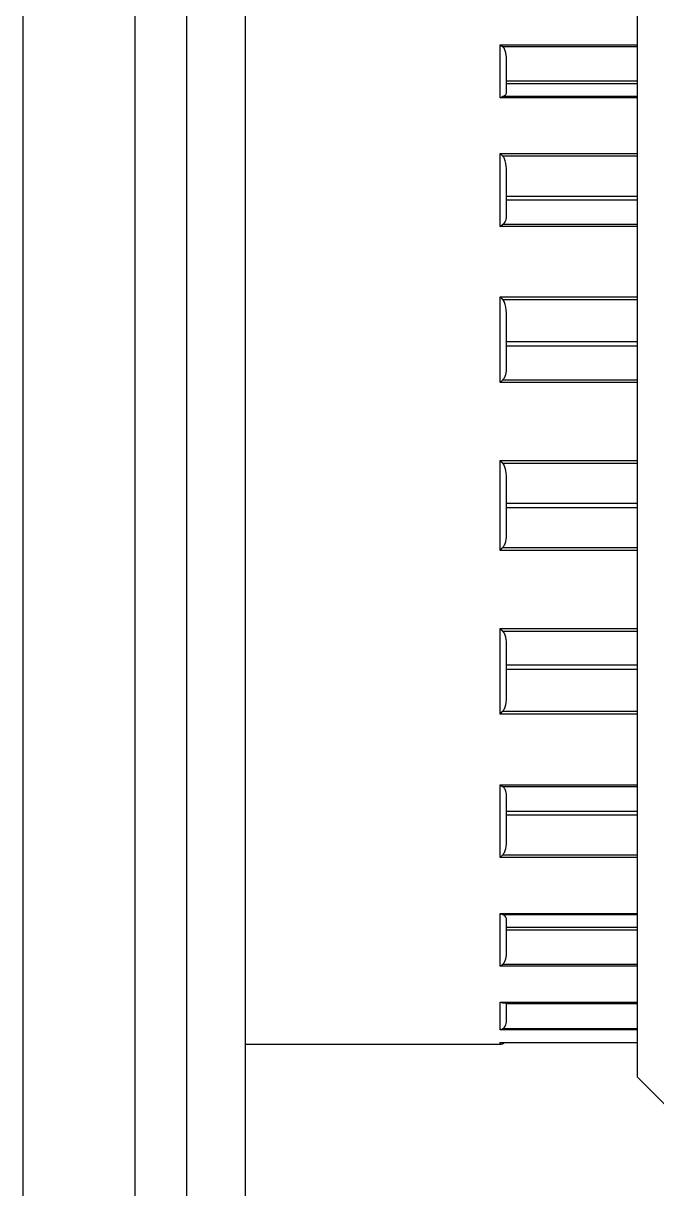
# Model space of a CAD drawing. Header units: millimetres. Extents: x 0 to 279, y 0 to 216.
# Drawn here: x 176.89 to 180.77, y 97.25 to 104.39 of the extents above; entities that cross this region are included whole.
import ezdxf

# ---------------------------------------------------------------- set-up
doc = ezdxf.new("R2010")
doc.units = ezdxf.units.MM

msp = doc.modelspace()

# ---------------------------------------------------------------- linework, layer by layer
at = {"color": 7, "linetype": 'Continuous', "lineweight": 25}
for p, q in [((177.8904, 140.1687), (177.8904, 39.1079)), ((176.8896, 40.0834), (176.8896, 139.1932)), ((177.5754, 55.3757), (177.5754, 123.9009)), ((178.2504, 95.4133), (178.2504, 107.4633)), ((180.6504, 104.9383), (180.6504, 97.9383)), ((179.8104, 104.2608), (180.6504, 104.2608)), ((179.8104, 103.9367), (179.8104, 104.2608)), ((179.8104, 104.2608), (179.8261, 104.2498)), ((179.8261, 104.2498), (180.6504, 104.2498)), ((179.8504, 103.974), (179.8504, 104.1705)), ((180.6504, 104.038), (179.8504, 104.038)), ((179.8504, 104.0231), (180.6504, 104.0231)), ((179.8104, 103.9367), (179.8261, 103.9446)), ((180.6504, 103.9367), (179.8104, 103.9367)), ((180.6504, 103.9446), (179.8261, 103.9446)), ((179.8104, 103.5942), (180.6504, 103.5942)), ((179.8104, 103.1482), (179.8104, 103.5942)), ((179.8104, 103.5942), (179.8261, 103.5802)), ((179.8261, 103.5802), (180.6504, 103.5802)), ((179.8504, 103.2167), (179.8504, 103.4872)), ((180.6504, 103.3319), (179.8504, 103.3319)), ((179.8504, 103.3115), (180.6504, 103.3115)), ((179.8104, 103.1482), (179.8261, 103.16)), ((180.6504, 103.1482), (179.8104, 103.1482)), ((180.6504, 103.16), (179.8261, 103.16)), ((179.8104, 102.7167), (180.6504, 102.7167)), ((179.8104, 102.1923), (179.8104, 102.7167)), ((179.8104, 102.7167), (179.8261, 102.7009)), ((179.8261, 102.7009), (180.6504, 102.7009)), ((179.8504, 102.2854), (179.8504, 102.6033)), ((180.6504, 102.4405), (179.8504, 102.4405)), ((179.8504, 102.4164), (180.6504, 102.4164)), ((179.8104, 102.1923), (179.8261, 102.207)), ((180.6504, 102.1923), (179.8104, 102.1923)), ((180.6504, 102.207), (179.8261, 102.207)), ((179.8104, 101.1627), (179.8104, 101.714)), ((179.8104, 101.714), (179.8261, 101.698)), ((179.8104, 101.714), (180.6504, 101.714)), ((179.8261, 101.698), (180.6504, 101.698)), ((179.8504, 101.2712), (179.8504, 101.6054)), ((180.6504, 101.451), (179.8504, 101.451)), ((179.8504, 101.4257), (180.6504, 101.4257)), ((179.8104, 101.1627), (179.8261, 101.1786)), ((180.6504, 101.1786), (179.8261, 101.1786)), ((180.6504, 101.1627), (179.8104, 101.1627)), ((179.8104, 100.6843), (180.6504, 100.6843)), ((179.8104, 100.16), (179.8104, 100.6843)), ((179.8104, 100.6843), (179.8261, 100.6697)), ((179.8261, 100.6697), (180.6504, 100.6697)), ((179.8504, 100.2733), (179.8504, 100.5912)), ((180.6504, 100.4602), (179.8504, 100.4602)), ((179.8504, 100.4361), (180.6504, 100.4361)), ((179.8104, 100.16), (179.8261, 100.1758)), ((180.6504, 100.1758), (179.8261, 100.1758)), ((180.6504, 100.16), (179.8104, 100.16)), ((179.8104, 99.7284), (180.6504, 99.7284)), ((179.8104, 99.2824), (179.8104, 99.7284)), ((179.8104, 99.7284), (179.8261, 99.7166)), ((179.8261, 99.7166), (180.6504, 99.7166)), ((179.8504, 99.3894), (179.8504, 99.6599)), ((180.6504, 99.5651), (179.8504, 99.5651)), ((179.8504, 99.5447), (180.6504, 99.5447)), ((179.8104, 99.2824), (179.8261, 99.2964)), ((180.6504, 99.2824), (179.8104, 99.2824)), ((180.6504, 99.2964), (179.8261, 99.2964)), ((179.8104, 98.9399), (180.6504, 98.9399)), ((179.8104, 98.6159), (179.8104, 98.9399)), ((179.8104, 98.9399), (179.8261, 98.9321)), ((179.8261, 98.9321), (180.6504, 98.9321)), ((179.8504, 98.7061), (179.8504, 98.9026)), ((180.6504, 98.8535), (179.8504, 98.8535)), ((179.8504, 98.8386), (180.6504, 98.8386)), ((179.8104, 98.6159), (179.8261, 98.6268)), ((180.6504, 98.6159), (179.8104, 98.6159)), ((180.6504, 98.6268), (179.8261, 98.6268)), ((179.8104, 98.396), (180.6504, 98.396)), ((179.8104, 98.2256), (179.8104, 98.396)), ((179.8104, 98.396), (179.8261, 98.3928)), ((179.8261, 98.3928), (180.6504, 98.3928)), ((179.8504, 98.2903), (179.8504, 98.3936)), ((179.8504, 98.387), (180.6504, 98.387)), ((179.8104, 98.2256), (179.8261, 98.2324)), ((180.6504, 98.2256), (179.8104, 98.2256)), ((180.6504, 98.2324), (179.8261, 98.2324)), ((178.2504, 98.1383), (179.8104, 98.1383)), ((179.8093, 98.1497), (180.6504, 98.1497)), ((179.8104, 98.1498), (180.6504, 98.1498)), ((180.6504, 97.9383), (180.8504, 97.7383))]:
    msp.add_line(p, q, dxfattribs=at)
at = {"color": 8, "linetype": 'Continuous', "lineweight": 25}
msp.add_line((179.8104, 98.1383), (179.8104, 98.1498), dxfattribs=at)
at = {"color": 7, "linetype": 'Continuous', "lineweight": 25}
msp.add_arc((179.8104, 98.1783), 0.04, 270, 314.34279, dxfattribs=at)
for points, knots in [([(179.8504, 104.1705), (179.8492, 104.1886), (179.8474, 104.2139), (179.8352, 104.2404), (179.8279, 104.2479), (179.8261, 104.2498)], [0, 0, 0, 0, 0.653569, 0.913498, 1, 1, 1, 1]), ([(179.8261, 103.9446), (179.8299, 103.9463), (179.8436, 103.9524), (179.8491, 103.9629), (179.8501, 103.9711), (179.8504, 103.974)], [0, 0, 0, 0, 0.199569, 0.716122, 1, 1, 1, 1]), ([(179.8504, 103.4872), (179.8492, 103.5084), (179.8474, 103.5381), (179.8352, 103.5691), (179.8279, 103.578), (179.8261, 103.5802)], [0, 0, 0, 0, 0.653569, 0.913498, 1, 1, 1, 1]), ([(179.8261, 103.16), (179.8299, 103.1633), (179.8436, 103.1751), (179.8491, 103.1954), (179.8501, 103.2112), (179.8504, 103.2167)], [0, 0, 0, 0, 0.199569, 0.716122, 1, 1, 1, 1]), ([(179.8504, 102.6033), (179.8492, 102.6256), (179.8474, 102.6568), (179.8352, 102.6893), (179.8279, 102.6986), (179.8261, 102.7009)], [0, 0, 0, 0, 0.653569, 0.913498, 1, 1, 1, 1]), ([(179.8261, 102.207), (179.8299, 102.2115), (179.8436, 102.2278), (179.8491, 102.2559), (179.8501, 102.2777), (179.8504, 102.2854)], [0, 0, 0, 0, 0.199569, 0.716122, 1, 1, 1, 1]), ([(179.8504, 101.6054), (179.8492, 101.6266), (179.8474, 101.6561), (179.8352, 101.687), (179.8279, 101.6958), (179.8261, 101.698)], [0, 0, 0, 0, 0.653569, 0.913498, 1, 1, 1, 1]), ([(179.8261, 101.1786), (179.8299, 101.184), (179.8436, 101.2033), (179.8491, 101.2364), (179.8501, 101.2621), (179.8504, 101.2712)], [0, 0, 0, 0, 0.199569, 0.716122, 1, 1, 1, 1]), ([(179.8504, 100.5912), (179.8492, 100.6091), (179.8474, 100.6342), (179.8352, 100.6604), (179.8279, 100.6678), (179.8261, 100.6697)], [0, 0, 0, 0, 0.653569, 0.913498, 1, 1, 1, 1]), ([(179.8261, 100.1758), (179.8299, 100.1814), (179.8436, 100.2017), (179.8491, 100.2366), (179.8501, 100.2637), (179.8504, 100.2733)], [0, 0, 0, 0, 0.199569, 0.716122, 1, 1, 1, 1]), ([(179.8504, 99.6599), (179.8492, 99.6728), (179.8474, 99.6909), (179.8352, 99.7099), (179.8279, 99.7152), (179.8261, 99.7166)], [0, 0, 0, 0, 0.653569, 0.913498, 1, 1, 1, 1]), ([(179.8261, 99.2964), (179.8299, 99.3018), (179.8436, 99.3212), (179.8491, 99.3544), (179.8501, 99.3803), (179.8504, 99.3894)], [0, 0, 0, 0, 0.199569, 0.716122, 1, 1, 1, 1]), ([(179.8504, 98.9026), (179.8492, 98.9093), (179.8474, 98.9187), (179.8352, 98.9286), (179.8279, 98.9314), (179.8261, 98.9321)], [0, 0, 0, 0, 0.653569, 0.913498, 1, 1, 1, 1]), ([(179.8261, 98.6268), (179.8299, 98.6314), (179.8436, 98.6479), (179.8491, 98.6763), (179.8501, 98.6983), (179.8504, 98.7061)], [0, 0, 0, 0, 0.199569, 0.716122, 1, 1, 1, 1]), ([(179.8261, 98.2324), (179.8299, 98.2357), (179.8436, 98.2478), (179.8491, 98.2685), (179.8501, 98.2846), (179.8504, 98.2903)], [0, 0, 0, 0, 0.199569, 0.716122, 1, 1, 1, 1])]:
    msp.add_open_spline(points, degree=3, knots=knots, dxfattribs=at)

doc.saveas('drawing.dxf')
